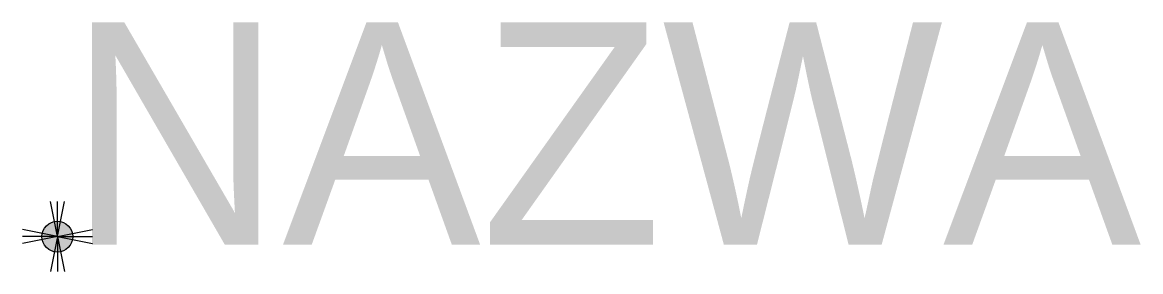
# Model space of a CAD drawing. Header units: millimetres. Extents: x -250 to 7738, y -250 to 1531.
import ezdxf

# ---------------------------------------------------------------- set-up
doc = ezdxf.new("R2010")
doc.units = ezdxf.units.MM
doc.header["$LTSCALE"] = 0.25
doc.layers.get('0').update_dxf_attribs({"color": 252})
doc.layers.add('__ELEMENT_UCHWYT', color=6, linetype='Continuous')
doc.styles.get("Standard").update_dxf_attribs({"font": 'PM_SMPLX.shx'})

msp = doc.modelspace()

# ---------------------------------------------------------------- hatches: boundary and pattern name
msp.add_hatch(color=256).paths.add_polyline_path([(110, 0, 1), (-110, 0, 1)])

# ---------------------------------------------------------------- linework, layer by layer
msp.add_circle((0, 0), 110)
at = {"layer": '__ELEMENT_UCHWYT', "color": 6}
for q in [(-50, 250), (0, 250), (50, 250), (-250, 50), (-250, 0), (-250, -50), (-50, -250), (250, 50), (250, 0), (0, -250), (250, -50), (50, -250)]:
    msp.add_line((0, 0), q, dxfattribs=at)

# ---------------------------------------------------------------- texts
msp.add_attdef('NAZWA', (73.9445, -57.2082), 'Wartość', height=1588.0086, dxfattribs=at)

doc.saveas('drawing.dxf')
